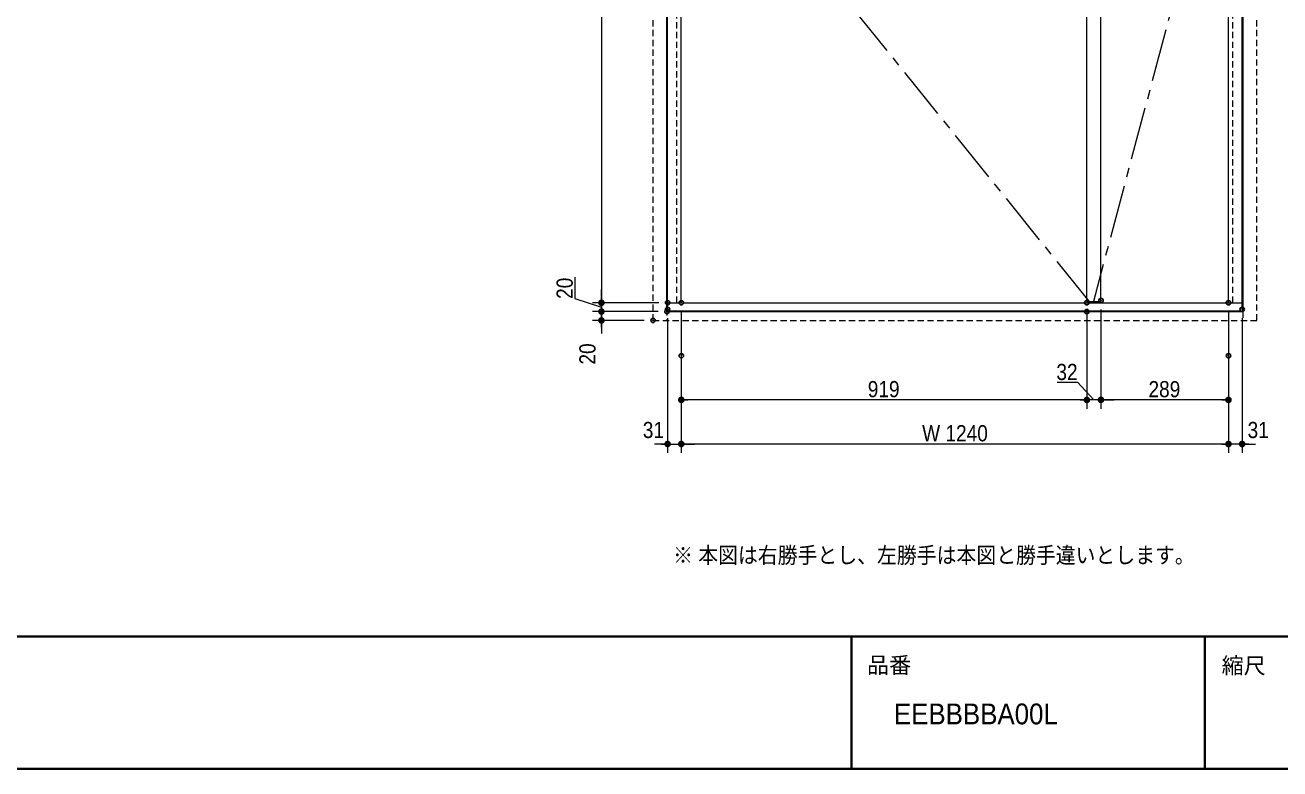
# Model space of a CAD drawing. Units: millimetres, scale not verified. Extents: x -6062 to 6062, y -3045 to 3045.
# Drawn here: x -2561 to 283, y -2770 to -1085 of the extents above; entities that cross this region are included whole.
import ezdxf
from ezdxf.enums import TextEntityAlignment as Align

# ---------------------------------------------------------------- set-up
doc = ezdxf.new("R2010")
doc.units = ezdxf.units.MM
doc.header["$LTSCALE"] = 20
doc.header["$PDMODE"] = 32
doc.header["$PDSIZE"] = 10
doc.linetypes.add('USER2', pattern=[1.11, 0.71, -0.4])
doc.linetypes.add('USER3', pattern=[9.172222, 5.997222, -1.058333, 1.058333, -1.058333])
for name, color, linetype, lineweight in [('0-0_1図面枠', 7, 'Continuous', 20), ('0-1_3一般', 7, 'Continuous', 15), ('0-2_2寸法-3', 7, 'Continuous', 15), ('0-3_2寸法-1', 7, 'Continuous', 15), ('0-4_0', 7, 'Continuous', 25)]:
    doc.layers.add(name, color=color, linetype=linetype, lineweight=lineweight)
doc.layers.add('0-5_Defpoints', color=7, linetype='Continuous')
doc.styles.add('ＭＳ Ｐゴシック', font='')
doc.styles.get('ＭＳ Ｐゴシック').set_extended_font_data('MS PGothic')

# ---------------------------------------------------------------- blocks, each defined once
blk = doc.blocks.new('グループ-2')
at = {"layer": '0-0_1図面枠', "lineweight": 35}
for p, q in [((-80000, -49400), (80000, -49400)), ((22000, -49400), (22000, -55400)), ((38000, -49400), (38000, -55400))]:
    blk.add_line(p, q, dxfattribs=at)
blk.add_lwpolyline([(-80000, 55400), (80000, 55400), (80000, -55400), (-80000, -55400)], close=True, dxfattribs=at)
blk = doc.blocks.new('図面枠')
at = {"layer": '0-0_1図面枠'}
blk.add_blockref('グループ-2', (0, 0), dxfattribs=at)
at = {"layer": '0-0_1図面枠', "style": 'ＭＳ Ｐゴシック'}
for s, p in [('品番', (22696.5, -51284.2)), ('縮尺', (38765.5, -51307.2))]:
    blk.add_text(s, height=733.7, dxfattribs=at).set_placement(p, align=Align.BOTTOM_LEFT)
blk = doc.blocks.new('_Dot')
at = {"layer": '0-4_0'}
blk.add_line((-10, 0), (-20, 0), dxfattribs=at)
for points in [[(0, 0), (-10, 0), (-9.92, 1.25)], [(0, 0), (-9.92, -1.25), (-10, 0)], [(0, 0), (-9.92, 1.25), (-9.69, 2.49)], [(0, 0), (-9.69, -2.49), (-9.92, -1.25)], [(0, 0), (-9.69, 2.49), (-9.3, 3.68)], [(0, 0), (-9.3, -3.68), (-9.69, -2.49)], [(0, 0), (-9.3, 3.68), (-8.76, 4.82)], [(0, 0), (-8.76, -4.82), (-9.3, -3.68)], [(0, 0), (-8.76, 4.82), (-8.09, 5.88)], [(0, 0), (-8.09, -5.88), (-8.76, -4.82)], [(0, 0), (-8.09, 5.88), (-7.29, 6.85)], [(0, 0), (-7.29, -6.85), (-8.09, -5.88)], [(0, 0), (-7.29, 6.85), (-6.37, 7.71)], [(0, 0), (-6.37, -7.71), (-7.29, -6.85)], [(0, 0), (-6.37, 7.71), (-5.36, 8.44)], [(0, 0), (-5.36, -8.44), (-6.37, -7.71)], [(0, 0), (-5.36, 8.44), (-4.26, 9.05)], [(0, 0), (-4.26, -9.05), (-5.36, -8.44)], [(0, 0), (-4.26, 9.05), (-3.09, 9.51)], [(0, 0), (-3.09, -9.51), (-4.26, -9.05)], [(0, 0), (-3.09, 9.51), (-1.87, 9.82)], [(0, 0), (-1.87, -9.82), (-3.09, -9.51)], [(0, 0), (-1.87, 9.82), (-0.63, 9.98)], [(0, 0), (-0.63, -9.98), (-1.87, -9.82)], [(0, 0), (-0.63, 9.98), (0.63, 9.98)], [(0, 0), (0.63, -9.98), (-0.63, -9.98)], [(0, 0), (0.63, 9.98), (1.87, 9.82)], [(0, 0), (1.87, 9.82), (3.09, 9.51)], [(0, 0), (3.09, 9.51), (4.26, 9.05)], [(0, 0), (4.26, 9.05), (5.36, 8.44)], [(0, 0), (5.36, 8.44), (6.37, 7.71)], [(0, 0), (6.37, 7.71), (7.29, 6.85)], [(0, 0), (7.29, 6.85), (8.09, 5.88)], [(0, 0), (8.09, 5.88), (8.76, 4.82)], [(0, 0), (8.76, 4.82), (9.3, 3.68)], [(0, 0), (9.3, 3.68), (9.69, 2.49)], [(0, 0), (9.69, 2.49), (9.92, 1.25)], [(0, 0), (9.92, 1.25), (10, 0)], [(0, 0), (1.87, -9.82), (0.63, -9.98)], [(0, 0), (3.09, -9.51), (1.87, -9.82)], [(0, 0), (4.26, -9.05), (3.09, -9.51)], [(0, 0), (5.36, -8.44), (4.26, -9.05)], [(0, 0), (6.37, -7.71), (5.36, -8.44)], [(0, 0), (7.29, -6.85), (6.37, -7.71)], [(0, 0), (8.09, -5.88), (7.29, -6.85)], [(0, 0), (8.76, -4.82), (8.09, -5.88)], [(0, 0), (9.3, -3.68), (8.76, -4.82)], [(0, 0), (9.69, -2.49), (9.3, -3.68)], [(0, 0), (9.92, -1.25), (9.69, -2.49)], [(0, 0), (10, 0), (9.92, -1.25)]]:
    blk.add_solid(points, dxfattribs=at)

msp = doc.modelspace()

# ---------------------------------------------------------------- linework, layer by layer
at = {"layer": '0-1_3一般', "linetype": 'USER2'}
for p, q in [((-1137.5, -1754), (-1137.5, 650)), ((230.5, -1754), (230.5, 650)), ((-1083.5, -1714), (-1083.5, 596)), ((176.5, -1714), (176.5, 596)), ((-1106.1, -1729), (-1106.1, -1754)), ((199.1, -1734), (199.1, -1754)), ((-1137.5, -1754), (230.5, -1754))]:
    msp.add_line(p, q, dxfattribs=at)
at = {"layer": '0-1_3一般'}
for p, q in [((-1106.1, -1734), (-1106.1, 618.6)), ((-1104.5, -1729), (-1104.5, 617)), ((-1073.5, -1714), (-1073.5, 617)), ((166.5, -1714), (166.5, 617)), ((197.5, -1729), (197.5, 617)), ((199.1, 618.6), (199.1, -1732.5)), ((-154.5, -1711), (-154.5, 583)), ((-122.5, -1711), (-122.5, 583)), ((166.5, -1714), (166.5, -204.82)), ((-1104.5, -1729), (-1106.1, -1729)), ((-1106.1, -1732.5), (199.1, -1732.5)), ((-1106.1, -1734), (199.1, -1734)), ((-1104.5, -1714), (197.5, -1714)), ((-154.5, -1711), (-122.5, -1711)), ((-146.5, -1711), (-146.5, -1714)), ((-140.5, -1711), (-140.5, -1714)), ((197.5, -1729), (199.1, -1729)), ((199.1, -1734), (199.1, -1732.5))]:
    msp.add_line(p, q, dxfattribs=at)
at = {"layer": '0-1_3一般', "linetype": 'USER3'}
for points in [[(-146.5, -1714), (-1073.5, -564), (-146.5, 586)], [(-140.5, 586), (166.5, -564), (-140.5, -1714)]]:
    msp.add_lwpolyline(points, dxfattribs=at)
at = {"layer": '0-3_2寸法-1'}
for p, q in [((-1254.5, 570.99), (-1254.5, -1698.99)), ((-1254.5, -1698.99), (-1254.5, -1683.99)), ((-1254.5, -1718.99), (-1254.5, -1703.99)), ((-1124.5, -1714), (-1274.5, -1714)), ((-1124.5, -1714), (-1274.5, -1714)), ((-1126.1, -1734), (-1274.5, -1734)), ((-1126.1, -1734), (-1274.5, -1734)), ((-1254.5, -1734), (-1254.5, -1714)), ((-1254.5, -1734), (-1254.5, -1754)), ((-1073.5, -1734), (-1073.5, -1954)), ((-154.5, -1734), (-154.5, -1954)), ((-122.5, -1729), (-122.5, -1954)), ((-122.5, -1729), (-122.5, -1954)), ((166.5, -1734), (166.5, -1954)), ((-1157.5, -1754), (-1274.5, -1754)), ((-1254.5, -1749.01), (-1254.5, -1764.01)), ((-1104.5, -1749), (-1104.5, -2054)), ((-154.5, -1754), (-154.5, -1954)), ((197.5, -1749), (197.5, -2054)), ((-1254.5, -1769.01), (-1254.5, -1784.01)), ((-1073.5, -1854), (-1073.5, -2054)), ((-1073.5, -1854), (-1073.5, -2054)), ((166.5, -1854), (166.5, -2054)), ((166.5, -1854), (166.5, -2054)), ((-169.51, -1934), (-1058.49, -1934)), ((-169.51, -1934), (-184.51, -1934)), ((-122.5, -1934), (-154.5, -1934)), ((-107.49, -1934), (-92.49, -1934)), ((151.49, -1934), (-107.49, -1934)), ((-1119.51, -2034), (-1134.51, -2034)), ((-1104.5, -2034), (-1073.5, -2034)), ((-1058.49, -2034), (-1043.49, -2034)), ((151.49, -2034), (-1058.49, -2034)), ((151.49, -2034), (136.49, -2034)), ((197.5, -2034), (166.5, -2034)), ((212.51, -2034), (227.51, -2034))]:
    msp.add_line(p, q, dxfattribs=at)
for points in [[(-1314.5, -1655.8), (-1314.5, -1704.69), (-1254.5, -1724)], [(-222.01, -1894), (-175.81, -1894), (-138.5, -1934)]]:
    msp.add_lwpolyline(points, dxfattribs=at)
at = {"layer": '0-5_Defpoints'}
for p in [(-122.5, -1709), (-1254.5, -1714), (-1106.1, -1734), (-1104.5, -1714), (-1104.5, -1729), (-1073.5, -1714), (-154.5, -1714), (-154.5, -1734), (166.5, -1714), (197.5, -1729), (-1254.5, -1754), (-1137.5, -1754), (-1073.5, -1834), (166.5, -1834), (-1073.5, -1934), (-154.5, -1934), (-122.5, -1934), (-1073.5, -2034), (166.5, -2034)]:
    msp.add_point(p, dxfattribs=at)

# ---------------------------------------------------------------- block references
at = {"layer": '0-0_1図面枠', "xscale": 0.05, "yscale": 0.05}
msp.add_blockref('図面枠', (-1787.5, 0), dxfattribs=at)
at = {"layer": '0-3_2寸法-1', "xscale": 0.7503418, "yscale": 0.7503418}
for p, rotation in [((-1254.5, -1714), 270), ((-1254.5, -1714), 270), ((-1254.5, -1734), 270), ((-1254.5, -1734), 90), ((-1254.5, -1754), 90), ((-1073.5, -1934), 180), ((-122.5, -1934), 180), ((-122.5, -1934), 180), ((-1073.5, -2034), 180), ((-1073.5, -2034), 180), ((197.5, -2034), 180)]:
    msp.add_blockref('_Dot', p, dxfattribs=dict(at, rotation=rotation))
for p in [(-154.5, -1934), (-154.5, -1934), (166.5, -1934), (-1104.5, -2034), (166.5, -2034), (166.5, -2034)]:
    msp.add_blockref('_Dot', p, dxfattribs=at)

# ---------------------------------------------------------------- texts
at = {"layer": '0-0_1図面枠', "style": 'ＭＳ Ｐゴシック', "width": 0.95}
msp.add_text('EEBBBBA00L', height=47.17, dxfattribs=at).set_placement((-591.72, -2683.26), align=Align.BOTTOM_LEFT)
at = {"layer": '0-2_2寸法-3', "style": 'ＭＳ Ｐゴシック', "width": 0.9}
msp.add_text('※ 本図は右勝手とし、左勝手は本図と勝手違いとします。', height=36.66, dxfattribs=at).set_placement((-1092.1, -2315.16), align=Align.BOTTOM_LEFT)
at = {"layer": '0-3_2寸法-1', "style": 'ＭＳ Ｐゴシック', "width": 0.9}
for p in [(-1308.54, -1705.23), (-1256.98, -1853.98)]:
    msp.add_text('20', height=36.66, rotation=90, dxfattribs=at).set_placement(p, align=Align.BOTTOM_LEFT)
for s, height, p in [('32', 36.66, (-223.5, -1900.06)), ('919', 36.66, (-650.89, -1938.96)), ('289', 36.66, (-14.79, -1939.06)), ('31', 36.66, (-1160.73, -2031.52)), ('31', 36.66, (209.77, -2031.52)), ('W 1240', 36.69, (-527.75, -2038.96))]:
    msp.add_text(s, height=height, dxfattribs=at).set_placement(p, align=Align.BOTTOM_LEFT)

doc.saveas('drawing.dxf')
